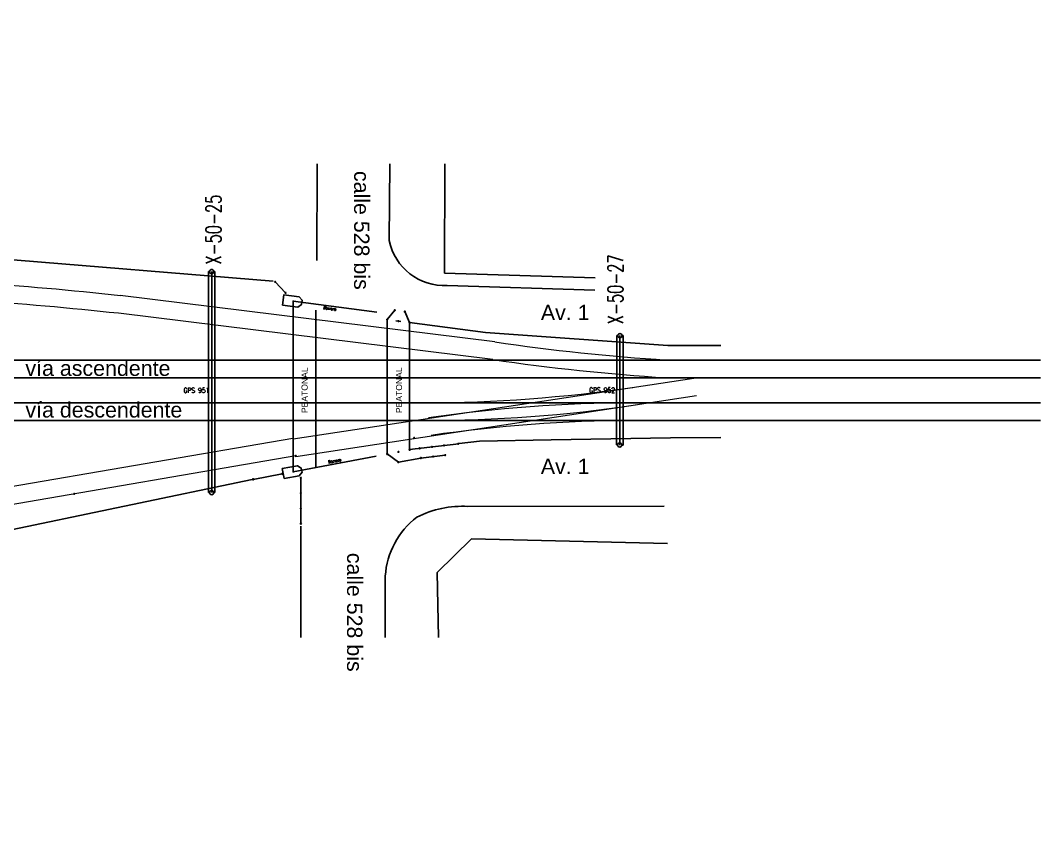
# Model space of a CAD drawing. Header units: millimetres. Extents: x 2709 to 3212, y 2404 to 2508.
# Drawn here: x 3111.6 to 3211.6, y 2418 to 2499 of the extents above; entities that cross this region are included whole.
import ezdxf

# ---------------------------------------------------------------- set-up
doc = ezdxf.new("R2010")
doc.units = ezdxf.units.MM
doc.linetypes.add('ACAD_ISO03W100', pattern=[30, 12, -18])
for name, color, linetype, lineweight in [('01 Textos', 7, 'Continuous', 15), ('02 L d C', 7, 'Continuous', 5), ('03 Escaleras', 7, 'Continuous', 5), ('04 Vias', 13, 'Continuous', 5), ('05 Bloques', 7, 'Continuous', 5)]:
    doc.layers.add(name, color=color, linetype=linetype, lineweight=lineweight)
for name, color, linetype in [('M0_EQUIPOS', 4, 'Continuous'), ('M_TEXT', 3, 'Continuous'), ('TEXT-02', 7, 'Continuous'), ('Textos catenaria', 7, 'Continuous')]:
    doc.layers.add(name, color=color, linetype=linetype)
doc.styles.add('ARIAL', font='arial.ttf', dxfattribs={"width": 0.7})
doc.styles.add('ROMANS', font='arial.ttf', dxfattribs={"width": 0.7})
doc.styles.add('SIMPLEX', font='simplex.shx', dxfattribs={"width": 0.75})

# ---------------------------------------------------------------- blocks, each defined once
blk = doc.blocks.new('FLECHA')
at = {"layer": '02 L d C'}
blk.add_hatch(color=253, dxfattribs=at).paths.add_polyline_path([(0, 0), (-0.658, -0.658), (-0.348, -0.658), (-0.348, -1.279), (0.273, -1.279), (0.348, -1.279), (0.348, -0.658), (0.658, -0.658)])
at = {"layer": '02 L d C', "color": 253}
for p, q in [((-0.658, -0.658), (0, 0)), ((0, 0), (0.658, -0.658)), ((-0.348, -0.658), (-0.658, -0.658)), ((-0.348, -1.279), (-0.348, -0.658)), ((0.348, -0.658), (0.348, -1.279)), ((0.348, -0.658), (0.658, -0.658)), ((0.348, -1.279), (-0.348, -1.279)), ((0.273, -1.279), (-0.348, -1.279))]:
    blk.add_line(p, q, dxfattribs=at)
blk = doc.blocks.new('pasarela Tolosa')
at = {"layer": '02 L d C'}
for p, q in [((26.329, 26.632), (24.695, 23.424)), ((24.695, 23.424), (24.122, 24.614)), ((24.695, 23.424), (25.994, 23.661)), ((24.014, 22.087), (23.129, 20.35)), ((23.129, 20.35), (22.557, 21.54)), ((23.129, 20.35), (24.428, 20.586)), ((1.346, 10.522), (4.554, 8.888)), ((4.554, 8.888), (4.199, 10.835)), ((7.762, 7.255), (7.407, 9.201)), ((4.554, 8.888), (2.77, 8.031)), ((5.89, 8.208), (7.762, 7.255)), ((7.762, 7.255), (5.978, 6.397)), ((-5.786, -3.479), (-2.578, -5.113)), ((-2.578, -5.113), (-2.815, -3.814)), ((-2.578, -5.113), (-3.768, -5.685)), ((-1.241, -5.794), (0.496, -6.679)), ((0.496, -6.679), (0.26, -5.38)), ((0.496, -6.679), (-0.694, -7.251)), ((-3.384, -31.703), (-4.683, -31.94)), ((-4.269, -33.441), (-3.384, -31.703)), ((-3.384, -31.703), (-2.811, -32.893)), ((-6.583, -37.985), (-4.95, -34.778)), ((-4.95, -34.778), (-6.249, -35.014)), ((-4.95, -34.778), (-4.377, -35.968))]:
    blk.add_line(p, q, dxfattribs=at)
at = {"layer": '03 Escaleras'}
for p, q in [((25.304, 27.154), (22.328, 21.311)), ((25.393, 27.108), (22.397, 21.227)), ((27.353, 26.11), (25.304, 27.154)), ((27.264, 26.155), (23.86, 19.472)), ((27.353, 26.11), (23.93, 19.389)), ((24.848, 26.039), (26.72, 25.086)), ((24.984, 26.306), (26.856, 25.353)), ((25.121, 26.574), (26.992, 25.62)), ((25.257, 26.841), (27.128, 25.888)), ((24.44, 25.237), (26.311, 24.284)), ((24.576, 25.504), (26.447, 24.551)), ((24.712, 25.772), (26.583, 24.819)), ((23.895, 24.168), (25.766, 23.215)), ((24.031, 24.435), (25.903, 23.482)), ((24.167, 24.702), (26.039, 23.749)), ((24.304, 24.97), (26.175, 24.017)), ((23.759, 23.9), (25.63, 22.947)), ((22.806, 22.029), (24.677, 21.076)), ((22.942, 22.296), (24.813, 21.343)), ((23.078, 22.564), (24.949, 21.611)), ((22.328, 21.311), (14.402, 5.751)), ((22.328, 21.311), (23.93, 19.389)), ((22.397, 21.227), (24.269, 20.274)), ((22.534, 21.494), (24.405, 20.541)), ((22.67, 21.762), (24.541, 20.809)), ((22.885, 20.642), (24.133, 20.007)), ((23.373, 20.057), (23.996, 19.739)), ((-5.559, -38.507), (23.93, 19.389)), ((2.106, 12.014), (0.586, 9.031)), ((8.827, 8.59), (2.106, 12.014)), ((2.327, 11.788), (0.899, 8.984)), ((2.595, 11.652), (1.166, 8.848)), ((2.862, 11.516), (1.434, 8.711)), ((3.129, 11.38), (1.701, 8.575)), ((3.397, 11.244), (1.968, 8.439)), ((8.743, 8.521), (2.06, 11.925)), ((3.664, 11.108), (2.236, 8.303)), ((3.931, 10.972), (2.503, 8.167)), ((4.199, 10.835), (2.77, 8.031)), ((4.466, 10.699), (3.038, 7.894)), ((4.733, 10.563), (3.305, 7.758)), ((5.001, 10.427), (3.572, 7.622)), ((5.268, 10.291), (3.839, 7.486)), ((0.6, 9.024), (6.429, 6.055)), ((6.513, 6.124), (0.632, 9.12)), ((6.605, 9.61), (5.176, 6.805)), ((6.872, 9.474), (5.443, 6.669)), ((7.139, 9.338), (5.711, 6.533)), ((7.407, 9.201), (5.978, 6.397)), ((7.674, 9.065), (6.245, 6.261)), ((6.429, 6.055), (9.227, 8.387)), ((7.941, 8.929), (6.513, 6.124)), ((8.209, 8.793), (7.098, 6.612)), ((8.476, 8.657), (7.683, 7.1)), ((12.883, 2.768), (7.033, -8.718)), ((-5.264, -2.455), (-6.308, -4.504)), ((-5.042, -2.68), (-5.995, -4.551)), ((-4.774, -2.816), (-5.728, -4.687)), ((-4.507, -2.952), (-5.46, -4.823)), ((1.374, -5.948), (-5.309, -2.544)), ((1.458, -5.878), (-5.264, -2.455)), ((-4.24, -3.088), (-5.193, -4.96)), ((-3.972, -3.224), (-4.926, -5.096)), ((-3.705, -3.361), (-4.658, -5.232)), ((-3.438, -3.497), (-4.391, -5.368)), ((-3.171, -3.633), (-4.124, -5.504)), ((-2.903, -3.769), (-3.856, -5.64)), ((-2.636, -3.905), (-3.589, -5.777)), ((-6.294, -4.511), (-0.465, -7.48)), ((-0.381, -7.41), (-6.262, -4.415)), ((-2.369, -4.041), (-3.322, -5.913)), ((-2.101, -4.178), (-3.054, -6.049)), ((-0.765, -4.858), (-1.718, -6.73)), ((-0.497, -4.995), (-1.45, -6.866)), ((-0.23, -5.131), (-1.183, -7.002)), ((0.037, -5.267), (-0.916, -7.138)), ((0.305, -5.403), (-0.648, -7.274)), ((-0.465, -7.48), (1.458, -5.878)), ((0.572, -5.539), (-0.381, -7.41)), ((0.839, -5.675), (0.204, -6.923)), ((1.107, -5.811), (0.789, -6.435)), ((-4.185, -30.742), (5.989, -10.767)), ((-4.185, -30.742), (-7.608, -37.464)), ((-4.115, -30.826), (-7.519, -37.509)), ((-6.353, -34.999), (-4.185, -30.742)), ((-2.583, -32.665), (-4.185, -30.742)), ((-4.66, -31.895), (-2.788, -32.848)), ((-4.524, -31.628), (-2.652, -32.581)), ((-4.387, -31.361), (-3.14, -31.996)), ((-4.251, -31.093), (-3.628, -31.411)), ((-5.648, -38.462), (-2.652, -32.581)), ((-5.204, -32.964), (-3.333, -33.918)), ((-5.068, -32.697), (-3.197, -33.65)), ((-4.932, -32.43), (-3.061, -33.383)), ((-4.796, -32.162), (-2.925, -33.116)), ((-6.157, -34.836), (-4.286, -35.789)), ((-6.021, -34.568), (-4.15, -35.521)), ((-5.885, -34.301), (-4.014, -35.254)), ((-6.702, -35.905), (-4.831, -36.858)), ((-6.566, -35.638), (-4.695, -36.591)), ((-6.43, -35.37), (-4.559, -36.323)), ((-6.294, -35.103), (-4.422, -36.056)), ((-7.247, -36.974), (-5.375, -37.927)), ((-7.111, -36.707), (-5.239, -37.66)), ((-6.974, -36.44), (-5.103, -37.393)), ((-6.838, -36.172), (-4.967, -37.125)), ((-7.608, -37.464), (-5.559, -38.507)), ((-7.383, -37.242), (-5.512, -38.195))]:
    blk.add_line(p, q, dxfattribs=at)
at = {"layer": '03 Escaleras', "ltscale": 0.8}
for p, q in [((8.827, 8.59), (14.402, 5.751)), ((6.429, 6.055), (12.883, 2.768)), ((1.458, -5.878), (7.033, -8.718)), ((-0.465, -7.48), (5.989, -10.767))]:
    blk.add_line(p, q, dxfattribs=at)
at = {"layer": '05 Bloques'}
for p in [(-5.346, 2.723), (-0.641, -1.258)]:
    blk.add_line(p, (0, 0), dxfattribs=at)
at = {"layer": '02 L d C', "xscale": -1, "rotation": 153.0085528951399}
blk.add_blockref('FLECHA', (26.631, 27.265), dxfattribs=at)
at = {"layer": '02 L d C', "rotation": 333.0085528951398}
blk.add_blockref('FLECHA', (-6.855, -38.479), dxfattribs=at)
at = {"layer": '01 Textos', "width": 0.7}
for s, height, rotation, style, p in [('ACCESO', 0.75, 333.00855, 'ROMANS', (26.005, 29.435)), ('PUENTE PEATONAL ALTO NIVEL', 1.5, 63.33653, 'ARIAL', (9.331, -8.664)), ('ACCESO', 0.75, 333.00855, 'ROMANS', (-9.374, -40.025))]:
    blk.add_text(s, height=height, rotation=rotation, dxfattribs=dict(at, style=style)).set_placement(p)

msp = doc.modelspace()

# ---------------------------------------------------------------- linework, layer by layer
at = {"ltscale": 10}
for p, q in [((3140.611, 2475.473), (3140.664, 2484.953)), ((3147.787, 2484.953), (3147.721, 2477.429)), ((3153.158, 2484.953), (3153.144, 2474.217)), ((3136.349, 2473.457), (3109.096, 2475.692)), ((3137.566, 2472.303), (3136.555, 2473.372)), ((3153.144, 2474.217), (3167.918, 2473.766)), ((3153.41, 2473.008), (3167.882, 2472.567)), ((3147.523, 2469.684), (3148.257, 2470.596)), ((3149.249, 2470.465), (3149.723, 2469.394)), ((3148.869, 2469.507), (3148.376, 2469.572)), ((3149.723, 2469.394), (3157.161, 2468.417)), ((3157.161, 2468.417), (3175.019, 2467.148)), ((3175.019, 2467.148), (3180.227, 2467.156)), ((3149.723, 2456.943), (3154.536, 2457.516)), ((3154.583, 2457.522), (3156.555, 2457.757)), ((3156.555, 2457.757), (3163.58, 2457.891)), ((3163.58, 2457.891), (3175.284, 2458.1)), ((3175.284, 2458.1), (3180.227, 2458.128)), ((3147.523, 2456.505), (3148.623, 2455.695)), ((3150.823, 2456.111), (3153.206, 2456.394)), ((3148.623, 2455.695), (3150.823, 2456.111)), ((3137.237, 2454.562), (3134.388, 2454.021)), ((3137.243, 2455.072), (3137.428, 2454.09)), ((3134.277, 2453.998), (3109.096, 2448.748)), ((3139.072, 2454.173), (3139.072, 2449.673)), ((3155.437, 2451.373), (3174.665, 2451.396)), ((3139.066, 2438.517), (3139.072, 2449.444)), ((3152.414, 2444.879), (3155.792, 2448.179)), ((3155.792, 2448.179), (3174.986, 2447.717)), ((3147.332, 2438.517), (3147.336, 2444.528)), ((3152.54, 2438.517), (3152.414, 2444.879))]:
    msp.add_line(p, q, dxfattribs=at)
at = {"color": 4}
for p, q in [((3130.008, 2452.718), (3130.008, 2474.387)), ((3130.008, 2474.387), (3130.113, 2474.387)), ((3130.323, 2452.718), (3130.323, 2474.387)), ((3130.533, 2474.387), (3130.638, 2474.387)), ((3130.638, 2452.718), (3130.638, 2474.387)), ((3170.001, 2457.387), (3170.014, 2468.107)), ((3170.014, 2468.107), (3170.119, 2468.107)), ((3170.316, 2457.386), (3170.329, 2468.106)), ((3170.539, 2468.106), (3170.644, 2468.106)), ((3170.631, 2457.386), (3170.644, 2468.106)), ((3170.106, 2457.387), (3170.001, 2457.387)), ((3170.631, 2457.386), (3170.526, 2457.386)), ((3130.008, 2452.718), (3130.113, 2452.718)), ((3130.533, 2452.718), (3130.638, 2452.718))]:
    msp.add_line(p, q, dxfattribs=at)
at = {"linetype": 'ACAD_ISO03W100', "ltscale": 20}
for p, q in [((3138.323, 2454.768), (3138.323, 2471.475)), ((3140.523, 2455.183), (3140.523, 2470.604)), ((3147.523, 2456.505), (3147.523, 2469.684)), ((3149.723, 2456.921), (3149.723, 2469.394))]:
    msp.add_line(p, q, dxfattribs=at)
at = {"color": 8}
for p, q in [((2709.186, 2465.716), (3211.551, 2465.716)), ((2709.186, 2463.976), (3211.551, 2463.976)), ((2709.186, 2461.516), (3211.551, 2461.516)), ((2709.186, 2459.776), (3211.551, 2459.776))]:
    msp.add_line(p, q, dxfattribs=at)
for points in [[(3137.262, 2471.11), (3138.752, 2470.914), (3139.12, 2471.157), (3139.175, 2471.575), (3138.882, 2471.905), (3137.392, 2472.101)], [(3137.428, 2454.09), (3138.906, 2454.369), (3139.179, 2454.715), (3139.101, 2455.129), (3138.72, 2455.351), (3137.243, 2455.072)]]:
    msp.add_lwpolyline(points, close=True)
at = {"color": 4}
for centre in [(3130.323, 2474.387), (3170.329, 2468.106), (3170.316, 2457.386), (3130.323, 2452.718)]:
    msp.add_circle(centre, 0.21, dxfattribs=at)
at = {"ltscale": 10}
for centre in [(3136.555, 2473.372), (3137.566, 2472.303), (3148.257, 2470.596), (3149.249, 2470.465), (3147.523, 2469.684), (3148.623, 2469.539), (3149.723, 2469.394), (3153.093, 2457.344), (3154.486, 2457.51), (3147.523, 2456.505), (3148.623, 2456.713), (3149.723, 2456.921), (3150.709, 2457.061), (3151.901, 2457.203), (3153.206, 2456.394), (3148.623, 2455.695), (3150.823, 2456.111), (3152.014, 2456.252), (3137.237, 2454.562), (3134.388, 2454.021), (3139.072, 2454.173), (3139.072, 2452.673), (3139.072, 2451.173), (3139.072, 2449.673)]:
    msp.add_circle(centre, 0.05, dxfattribs=at)
for centre in [(3150.177, 2458.077), (3138.565, 2456.315), (3116.847, 2452.59)]:
    msp.add_circle(centre, 0.0427)
for centre, radius, start, end in [((3153.147, 2478.54), 5.538, 191.56925, 272.72642), ((3154.939, 2441.332), 10.053, 87.16317, 116.64256), ((3155.243, 2444.023), 7.923, 127.39546, 176.34478)]:
    msp.add_arc(centre, radius, start, end, dxfattribs=at)
at = {"layer": '04 Vias', "color": 8}
for p, q in [((3158.072, 2467.486), (3121.347, 2472.027)), ((3157.867, 2465.758), (3121.188, 2470.295)), ((3138.304, 2457.985), (3177.558, 2463.944)), ((3138.565, 2456.265), (3177.819, 2462.224)), ((3138.271, 2458.03), (3108.782, 2452.972)), ((3138.565, 2456.315), (3109.112, 2451.263))]:
    msp.add_line(p, q, dxfattribs=at)
for centre, radius, start, end in [((3075.103, 2035.936), 438.537, 83.94366, 87.72709), ((3075.103, 2035.936), 436.797, 83.94366, 87.72709), ((3188.537, 2676.599), 211.321, 261.7112, 266.31037), ((3188.503, 2676.202), 212.662, 261.7174, 266.32781), ((3150.865, 2603.338), 141.822, 270.16059, 278.40142), ((3150.865, 2603.338), 143.562, 270.16059, 278.40142), ((3171.9, 2320.039), 141.478, 90.1563, 98.26187), ((3171.9, 2320.039), 139.738, 90.1563, 98.26187)]:
    msp.add_arc(centre, radius, start, end, dxfattribs=at)
at = {"layer": 'M0_EQUIPOS', "color": 3}
for p, q in [((3146.518, 2470.397), (3138.323, 2471.475)), ((3146.445, 2456.302), (3138.323, 2454.768))]:
    msp.add_line(p, q, dxfattribs=at)
at = {"layer": 'M0_EQUIPOS', "color": 3, "const_width": 0.05}
for points in [[(3138.248, 2471.484, 1), (3138.397, 2471.465, 1)], [(3138.249, 2454.754, 1), (3138.396, 2454.781, 1)]]:
    msp.add_lwpolyline(points, format="xyb", close=True, dxfattribs=at)

# ---------------------------------------------------------------- block references
at = {"rotation": 26.99144710470357}
msp.add_blockref('pasarela Tolosa', (3068.391, 2459.114), dxfattribs=at)

# ---------------------------------------------------------------- texts
at = {"layer": 'M_TEXT', "color": 7, "style": 'ARIAL'}
for s, height, rotation, p in [('calle 528 bis', 1.5, 270, (3144.281, 2484.251)), ('PEATONAL', 0.6, 90, (3139.727, 2460.518)), ('PEATONAL', 0.6, 90, (3148.981, 2460.518)), ('calle 528 bis', 1.5, 270, (3143.589, 2446.815))]:
    msp.add_text(s, height=height, rotation=rotation, dxfattribs=at).set_placement(p)
at = {"layer": 'M_TEXT', "color": 7, "style": 'SIMPLEX', "width": 0.7}
for rotation, p in [(352.51057, (3141.247, 2470.711)), (10.69497, (3141.768, 2455.564))]:
    msp.add_text('Barrera', height=0.3, rotation=rotation, dxfattribs=at).set_placement(p)
at = {"layer": 'M_TEXT', "color": 7, "style": 'ARIAL'}
for p in [(3162.576, 2469.627), (3162.576, 2454.547)]:
    msp.add_text('Av. 1', height=1.5, dxfattribs=at).set_placement(p)
at = {"layer": 'TEXT-02', "color": 7, "style": 'ROMANS'}
for s, p in [('vía ascendente', (3112.07, 2464.161)), ('vía descendente', (3112.07, 2460.082))]:
    msp.add_text(s, height=1.5, dxfattribs=at).set_placement(p)
at = {"layer": 'Textos catenaria', "style": 'SIMPLEX', "width": 0.7}
for s, p in [('X-50-25', (3131.253, 2475.077)), ('X-50-27', (3170.63, 2469.231))]:
    msp.add_text(s, height=1.5, rotation=89.96715, dxfattribs=at).set_placement(p)
for s, p in [('GPS 951', (3127.561, 2462.494)), ('GPS 952', (3167.314, 2462.516))]:
    msp.add_text(s, height=0.5, dxfattribs=at).set_placement(p)

doc.saveas('drawing.dxf')
